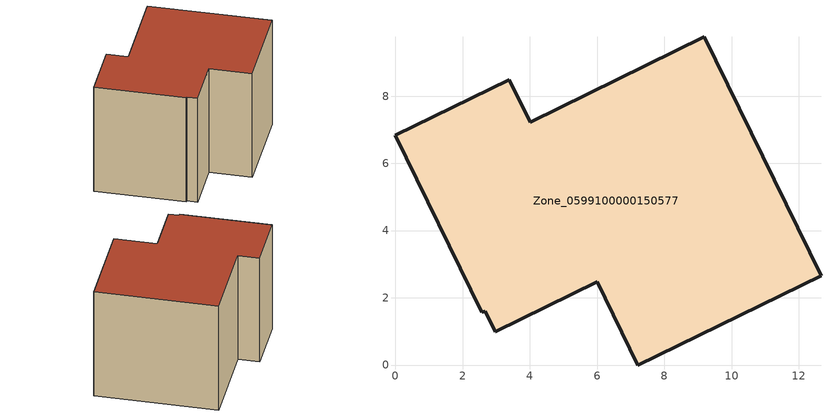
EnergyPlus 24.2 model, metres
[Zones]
Zone_0599100000150577
 floor ground (C_G): 2.57,1.57 0,6.83 3.39,8.49 4.01,7.23 9.19,9.76 12.66,2.66 7.21,0 6,2.48 2.96,1 2.66,1.6 z0
 wall outside (C_F): 0,6.83 2.57,1.57 2.66,1.6 2.96,1 6,2.48 7.21,0 12.66,2.66 9.19,9.76 4.01,7.23 3.39,8.49 0,6.83 z0:7.71
 roof outside (C_R): 2.66,1.6 2.96,1 6,2.48 7.21,0 12.66,2.66 9.19,9.76 4.01,7.23 3.39,8.49 0,6.83 2.57,1.57 z7.71
[BUILDING]
Pand.0599100000150577: North Axis=0; Terrain=City; Loads Convergence Tolerance Value=0.04; Temperature Convergence Tolerance Value=0.4; Solar Distribution=FullExterior; Maximum Number of Warmup Days=25; Minimum Number of Warmup Days=1
[Site:Location]
Rotterdam.The.Hague.AP_ZH_NLD Design_Conditions: Latitude=51.96; Longitude=4.45; Time Zone=1; Elevation=-4.5
[SITE:GROUNDTEMPERATURE:BUILDINGSURFACE]
18, 18, 18, 18, 18, 18, 18, 18, 18, 18, 18, 18
[MATERIAL] Thermal Absorptance=0.9; Solar Absorptance=0.7; Visible Absorptance=0.7
Name | Roughness | Thickness | Conductivity | Density | Specific Heat
G.TC.1965-1974 | MediumSmooth | 0.15 | 0.882353 | 540 | 1210
F.TC.1965-1974 | Rough | 0.3 | 0.697674 | 1920 | 840
R.TC.1965-1974 | MediumRough | 0.2 | 0.232558 | 1500 | 1000
[CONSTRUCTION]
C_G: G.TC.1965-1974
C_F: F.TC.1965-1974
C_R: R.TC.1965-1974
[ZONE]
Zone_0599100000150577: Type=1; Multiplier=1; Ceiling Height=Autocalculate; Volume=Autocalculate; Floor Area=autocalculate; Part of Total Floor Area=Yes
[ZONEINFILTRATION:DESIGNFLOWRATE]
Infil_Zone_0599100000150577: Zone or ZoneList or Space or SpaceList=Zone_0599100000150577; Schedule=AlwaysOn; Design Flow Rate Calculation Method=Flow/Area; Flow Rate per Floor Area=0.003; Constant Term Coefficient=1; Temperature Term Coefficient=0; Velocity Term Coefficient=0; Velocity Squared Term Coefficient=0
[HVACTEMPLATE:ZONE:IDEALLOADSAIRSYSTEM]
Zone_0599100000150577: Maximum Heating Supply Air Temperature=50; Minimum Cooling Supply Air Temperature=13; Maximum Heating Supply Air Humidity Ratio=0.0156; Minimum Cooling Supply Air Humidity Ratio=0.0077; Heating Limit=NoLimit; Cooling Limit=NoLimit; Dehumidification Control Type=ConstantSensibleHeatRatio; Cooling Sensible Heat Ratio=0.7; Dehumidification Setpoint=60; Humidification Control Type=None; Humidification Setpoint=30; Outdoor Air Method=None; Outdoor Air Flow Rate per Person=0.00944; Outdoor Air Flow Rate per Zone Floor Area=0; Outdoor Air Flow Rate per Zone=0; Demand Controlled Ventilation Type=None; Outdoor Air Economizer Type=NoEconomizer; Heat Recovery Type=None; Sensible Heat Recovery Effectiveness=0.7; Latent Heat Recovery Effectiveness=0.65
[ZONECONTROL:THERMOSTAT]
ThermostatControl_Zone_0599100000150577: Zone or ZoneList=Zone_0599100000150577; Control Type Schedule=DualSetpointControlType; Control 1=Thermostat_Zone_0599100000150577; Temperature Difference Between Cutout And Setpoint=0
[THERMOSTATSETPOINT:DUALSETPOINT]
Thermostat_Zone_0599100000150577: Heating Setpoint Temperature Schedule=HeatingSetpoint_Zone_0599100000150577; Cooling Setpoint Temperature Schedule=CoolingSetpoint_Zone_0599100000150577
[SCHEDULE:COMPACT]
HeatingSetpoint_Zone_0599100000150577: Through: 12/31, For: AllDays, Until: 24:00, 21
CoolingSetpoint_Zone_0599100000150577: Through: 12/31, For: AllDays, Until: 24:00, 24
DualSetpointControlType: Through: 12/31, For: AllDays, Until: 24:00, 4
AlwaysOn: Through: 12/31, For: AllDays, Until: 24:00, 1
